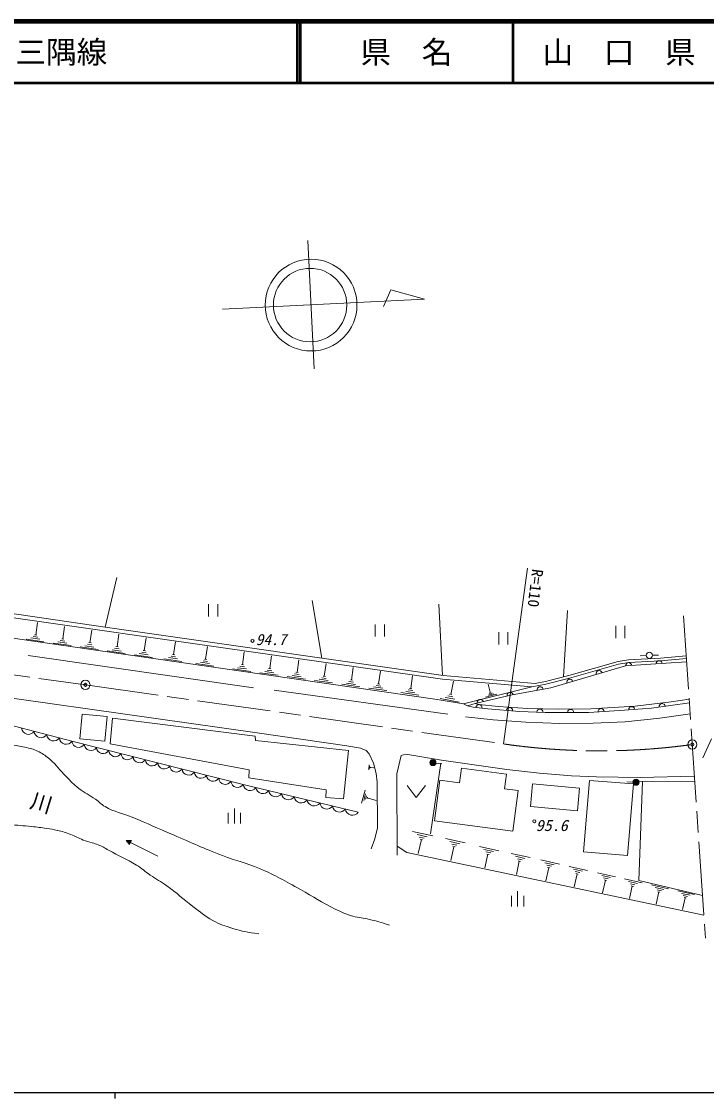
# Model space of a CAD drawing. Units: millimetres at full size, sheet at 1:1000; details may follow other scales. Extents: x 40000 to 680000, y 20000 to 380000.
# Drawn here: x 252733 to 364656, y 204000 to 380000 of the extents above; entities that cross this region are included whole.
import ezdxf
from ezdxf.enums import TextEntityAlignment as Align

# ---------------------------------------------------------------- set-up
doc = ezdxf.new("R2010")
doc.units = ezdxf.units.MM
doc.header["$LTSCALE"] = 1000
doc.header["$PDMODE"] = 32
doc.header["$PDSIZE"] = 500
doc.linetypes.add('CHAIN', pattern=[18.5, 12, -1.5, 3.5, -1.5])
for name, color, linetype, lineweight in [('S-BGD', 7, 'Continuous', 13), ('S-BMK', 2, 'CHAIN', 13), ('S-BMK-SRVR', 3, 'Continuous', 13), ('S-TTL', 2, 'Continuous', 140), ('S-TTL-BAND', 7, 'Continuous', 25), ('S-TTL-LINE', 7, 'Continuous', 50), ('S-TTL-TXT', 7, 'Continuous', 13)]:
    doc.layers.add(name, color=color, linetype=linetype, lineweight=lineweight)
doc.styles.add('ＭＳ ゴシック', font='')
doc.styles.get('ＭＳ ゴシック').set_extended_font_data('MS Gothic')

msp = doc.modelspace()

# ---------------------------------------------------------------- hatches: boundary and pattern name
at = {"layer": 'S-BGD'}
for points in [[(320446, 258896, 1), (319446, 258896, 0.8996)], [(320446, 258896, 1), (319446, 258896, 0.8996)], [(353648, 255732, 0.95707), (352650, 255688, 0.00947), (352650, 255669, 0.98123)]]:
    msp.add_hatch(color=256, dxfattribs=at).paths.add_polyline_path(points)

# ---------------------------------------------------------------- linework, layer by layer
for p, q in [((299535, 344194), (300560, 323219)), ((285565, 332998), (318555, 334610)), ((313102, 336152), (311888, 333408)), ((318555, 334610), (313102, 336152)), ((335402, 290674), (331511, 261940)), ((268287, 289119), (266411, 280997)), ((300205, 285370), (301785, 275948)), ((283287, 284763), (283287, 282763)), ((284787, 282763), (284787, 284763)), ((320909, 284794), (321523, 273130)), ((341308, 272893), (341934, 283766)), ((255059, 279735), (255355, 281780)), ((259477, 279100), (259773, 281152)), ((263904, 278463), (264201, 280523)), ((268341, 277825), (268640, 279892)), ((310536, 281480), (310536, 279480)), ((312036, 279480), (312036, 281480)), ((330718, 280181), (330718, 278181)), ((332218, 278181), (332218, 280181)), ((349831, 281251), (349831, 279251)), ((351331, 279251), (351331, 281251)), ((256394, 278647), (253471, 279069)), ((255705, 279045), (254244, 279256)), ((255382, 279390), (254652, 279495)), ((255242, 279708), (254877, 279761)), ((260816, 278008), (257883, 278432)), ((260125, 278407), (258659, 278619)), ((259801, 278753), (259068, 278859)), ((259660, 279073), (259293, 279126)), ((264229, 278116), (263494, 278222)), ((264088, 278436), (263720, 278490)), ((272788, 277185), (273088, 279259)), ((277575, 276539), (277874, 278613)), ((253819, 276413), (290642, 271085)), ((265247, 277368), (262305, 277793)), ((264554, 277768), (263083, 277981)), ((269689, 276726), (266737, 277153)), ((268994, 277128), (267518, 277341)), ((268667, 277476), (267929, 277583)), ((268526, 277798), (268157, 277852)), ((274141, 276083), (271179, 276511)), ((273443, 276486), (271962, 276700)), ((273116, 276836), (272375, 276943)), ((272974, 277159), (272603, 277212)), ((277760, 276513), (277390, 276566)), ((282801, 275776), (283101, 277850)), ((288837, 274890), (289131, 276978)), ((293299, 274260), (293592, 276344)), ((353820, 276335), (354819, 276383)), ((355817, 276420), (356817, 276431)), ((278927, 275437), (275965, 275865)), ((278230, 275840), (276748, 276054)), ((277902, 276190), (277162, 276297)), ((284154, 274673), (281192, 275101)), ((283456, 275077), (281975, 275291)), ((283129, 275426), (282388, 275533)), ((282986, 275749), (282616, 275803)), ((289168, 274540), (288422, 274645)), ((289023, 274864), (288651, 274917)), ((297755, 273630), (298048, 275710)), ((302206, 273002), (302498, 275078)), ((290202, 273786), (287220, 274206)), ((289499, 274189), (288007, 274399)), ((294662, 273157), (291685, 273577)), ((293959, 273560), (292471, 273769)), ((293629, 273910), (292885, 274015)), ((293485, 274234), (293113, 274286)), ((299115, 272530), (296144, 272948)), ((298414, 272932), (296929, 273141)), ((298085, 273281), (297342, 273386)), ((297941, 273604), (297569, 273657)), ((302391, 272976), (302020, 273028)), ((306651, 272374), (306943, 274446)), ((311090, 271747), (311382, 273815)), ((316331, 270997), (316621, 273062)), ((303563, 271903), (300598, 272321)), ((302864, 272304), (301381, 272513)), ((302535, 272653), (301793, 272757)), ((308006, 271277), (305046, 271694)), ((307307, 271677), (305827, 271886)), ((306979, 272026), (306239, 272130)), ((306836, 272348), (306466, 272400)), ((312443, 270652), (309488, 271068)), ((311746, 271052), (310268, 271260)), ((311418, 271399), (310679, 271503)), ((311275, 271721), (310906, 271773)), ((322872, 270030), (323293, 272222)), ((324944, 268505), (336127, 271276)), ((329337, 270379), (329003, 271698)), ((294023, 270726), (322373, 266780)), ((317680, 269905), (314732, 270321)), ((316985, 270304), (315510, 270512)), ((316658, 270651), (315921, 270755)), ((316515, 270971), (316146, 271023)), ((324257, 268790), (321125, 269392)), ((323534, 269253), (321968, 269554)), ((323203, 269642), (322420, 269792)), ((323067, 269993), (322676, 270068)), ((330422, 270053), (328538, 269575)), ((329903, 270122), (328961, 269883)), ((329620, 270250), (329149, 270131)), ((329455, 270409), (329219, 270349)), ((321274, 258802), (319562, 247274)), ((320435, 258791), (321426, 258662)), ((309471, 257717), (309533, 258504)), ((309566, 257908), (309596, 258301)), ((309652, 258000), (309667, 258197)), ((309735, 258043), (309742, 258141)), ((309738, 258092), (310289, 258049)), ((351652, 255722), (352650, 255669)), ((353648, 255732), (354642, 255839)), ((308309, 252255), (308901, 254358)), ((308667, 252722), (308963, 253773)), ((308951, 252925), (309099, 253451)), ((315724, 255173), (317224, 253173)), ((317224, 253173), (318724, 255173)), ((309199, 252998), (309273, 253260)), ((309236, 253129), (310708, 252715)), ((286525, 248911), (286525, 250661)), ((287525, 248911), (287525, 251411)), ((288525, 248911), (288525, 250661)), ((316646, 247653), (319925, 246919)), ((317393, 247142), (319032, 246775)), ((317729, 246722), (318549, 246539)), ((321997, 246473), (325215, 245752)), ((269851, 246174), (270352, 245501)), ((270690, 246170), (269851, 246174)), ((270521, 245836), (269851, 246174)), ((270509, 245813), (269885, 246129)), ((270532, 245858), (269907, 246174)), ((270498, 245791), (269918, 246084)), ((270487, 245769), (269951, 246039)), ((270543, 245880), (269963, 246173)), ((270476, 245746), (269985, 245994)), ((270464, 245724), (270018, 245950)), ((270554, 245903), (270019, 246173)), ((270453, 245702), (270051, 245905)), ((270566, 245925), (270075, 246173)), ((270442, 245680), (270085, 245860)), ((270430, 245657), (270118, 245815)), ((270577, 245947), (270131, 246173)), ((270419, 245635), (270151, 245770)), ((270408, 245613), (270185, 245725)), ((270588, 245970), (270187, 246173)), ((270397, 245590), (270218, 245680)), ((270600, 245992), (270243, 246172)), ((270385, 245568), (270251, 245636)), ((270374, 245546), (270285, 245591)), ((270611, 246014), (270298, 246172)), ((270363, 245523), (270318, 245546)), ((270352, 245501), (270690, 246170)), ((270622, 246037), (270354, 246172)), ((270633, 246059), (270410, 246172)), ((270645, 246081), (270466, 246171)), ((274984, 243581), (270521, 245836)), ((270744, 245723), (270521, 245836)), ((270656, 246104), (270522, 246171)), ((270667, 246126), (270578, 246171)), ((270678, 246148), (270634, 246171)), ((318065, 246303), (317551, 244008)), ((317860, 246349), (318270, 246257)), ((322730, 245971), (324339, 245610)), ((323390, 245147), (322886, 242894)), ((323060, 245559), (323864, 245379)), ((323189, 245192), (323591, 245102)), ((327574, 245200), (330733, 244492)), ((328293, 244707), (329873, 244353)), ((328942, 243898), (328447, 241687)), ((328618, 244302), (329407, 244126)), ((328744, 243942), (329139, 243854)), ((332733, 244054), (335833, 243360)), ((333438, 243571), (334989, 243223)), ((333756, 243174), (334532, 243000)), ((337572, 242973), (340615, 242292)), ((334075, 242777), (333589, 240607)), ((333881, 242820), (334268, 242734)), ((338265, 242499), (339786, 242158)), ((338889, 241720), (338412, 239590)), ((338577, 242109), (339338, 241939)), ((338699, 241762), (339080, 241677)), ((342226, 241928), (345212, 241259)), ((342906, 241462), (344399, 241128)), ((343519, 240698), (343051, 238608)), ((343212, 241080), (343959, 240913)), ((343332, 240740), (343705, 240656)), ((346867, 240881), (349797, 240225)), ((347534, 240424), (348999, 240096)), ((348135, 239674), (347676, 237623)), ((347835, 240049), (348567, 239885)), ((347952, 239715), (348318, 239633)), ((351288, 239891), (354162, 239247)), ((351942, 239442), (353379, 239121)), ((333802, 235390), (333802, 237890)), ((352532, 238707), (352082, 236695)), ((352237, 239075), (352956, 238914)), ((352352, 238747), (352712, 238667)), ((355653, 238913), (358472, 238282)), ((356295, 238473), (357704, 238158)), ((356873, 237752), (356431, 235779)), ((356584, 238113), (357289, 237955)), ((356697, 237791), (357049, 237712)), ((359963, 237948), (362727, 237329)), ((332802, 235390), (332802, 237140)), ((334802, 235390), (334802, 237140)), ((360592, 237517), (361974, 237207)), ((361159, 236809), (360726, 234874)), ((360876, 237163), (361567, 237008)), ((360987, 236848), (361332, 236770))]:
    msp.add_line(p, q, dxfattribs=at)
for points in [[(105534, 300081), (111322, 299375), (118253, 298454), (283697, 274550), (320638, 269217), (324944, 268505)], [(120654, 300741), (177952, 292937), (216271, 287549), (321538, 272522), (336127, 271276), (338433, 271690), (342297, 272682), (350299, 274977), (351955, 275237), (357160, 275497), (361383, 275881)], [(178060, 293719), (220337, 287767), (266411, 280997), (321606, 273118), (336674, 271831), (338338, 272130), (342179, 273116), (350202, 275417), (351908, 275686), (357128, 275946), (361342, 276329)], [(165609, 281433), (191149, 277968), (230365, 272366), (291213, 263775), (305871, 261628), (308133, 261246), (309042, 260843), (309528, 260347), (310236, 258801), (310689, 257096), (310830, 255668), (310885, 248218), (310485, 246433), (309875, 244778)], [(361420, 275350), (351427, 274689), (339205, 271105), (332932, 269969), (326858, 268529), (325628, 268183), (324944, 268505)], [(208446, 273700), (225500, 271181), (230062, 270458), (260976, 262376), (288946, 255334), (307743, 250797)], [(361879, 268631), (355670, 267796), (351275, 267432), (345423, 267090), (338293, 267089), (334091, 267255), (328921, 267696), (326531, 267976), (325628, 268183)], [(326858, 268529), (327455, 268377), (330678, 268045), (335436, 267748), (340430, 267616), (345786, 267685), (353029, 268095), (358911, 268830), (361836, 269255)], [(325257, 266349), (329804, 265853), (335143, 265475), (340695, 265281), (346125, 265313), (351383, 265573), (357047, 266155), (361998, 266877)], [(314129, 243744), (314062, 257028), (314764, 260062), (315507, 260268), (321357, 259298), (332009, 257788), (337382, 257164), (342593, 256753), (346694, 256542), (353837, 256455), (362696, 256659)], [(364026, 237192), (353623, 239636), (354207, 255825), (362753, 255831)], [(314121, 245246), (315669, 244214), (364246, 233979)]]:
    msp.add_lwpolyline(points, dxfattribs=at)
for points in [[(266365, 262377), (266733, 266447), (262618, 266819), (262250, 262750)], [(290943, 262506), (306162, 260893), (305320, 252951), (302456, 253198), (302502, 254424), (289862, 256384), (289934, 257724), (267218, 261961), (267620, 266145), (290933, 263201)], [(331659, 254610), (333885, 254314), (333003, 247681), (320212, 249381), (321094, 256014), (324305, 255587), (324621, 257964), (331975, 256987)], [(343596, 250992), (335875, 251688), (336211, 255417), (343932, 254721)], [(351770, 243702), (344589, 244282), (345534, 255986), (352715, 255406)]]:
    msp.add_lwpolyline(points, close=True, dxfattribs=at)
for centre, radius in [((300050, 333664), 7500), ((299892, 333665), 6000), ((290472, 278782), 250), ((355317, 276424), 500), ((319946, 258896), 500), ((353150, 255688), 500), ((336540, 249308), 250)]:
    msp.add_circle(centre, radius, dxfattribs=at)
for centre, radius, start, end in [((351940, 274723), 500, 3.78695, 183.78695), ((356929, 275053), 500, 3.78695, 183.78695), ((347123, 273427), 500, 16.34291, 196.34291), ((337484, 270793), 500, 10.26756, 190.26756), ((342325, 272020), 500, 16.34291, 196.34291), ((332568, 269882), 500, 13.33072, 193.33072), ((327491, 267864), 500, 353.32011, 173.32011), ((327703, 268730), 500, 13.33072, 193.33072), ((332469, 267393), 500, 355.12037, 175.12037), ((337460, 267122), 500, 357.7385, 177.7385), ((342460, 267089), 500, 0.00424, 180.00424), ((347456, 267208), 500, 3.34465, 183.34465), ((352446, 267529), 500, 4.73965, 184.73965), ((357419, 268031), 500, 7.65979, 187.65979), ((253860, 264631), 1131, 185.04539, 325.65152), ((255920, 264092), 1131, 185.04539, 325.65152), ((257981, 263553), 1131, 185.04539, 325.65152), ((260042, 263014), 1131, 185.04539, 325.65152), ((262056, 262447), 1082, 183.75397, 327.98491), ((264054, 261944), 1082, 183.75397, 327.98491), ((266052, 261441), 1082, 183.75397, 327.98491), ((268050, 260938), 1082, 183.75397, 327.98491), ((270048, 260435), 1082, 183.75397, 327.98491), ((272046, 259932), 1082, 183.75397, 327.98491), ((274044, 259429), 1082, 183.75397, 327.98491), ((276041, 258926), 1082, 183.75397, 327.98491), ((278039, 258423), 1082, 183.75397, 327.98491), ((280037, 257920), 1082, 183.75397, 327.98491), ((282035, 257417), 1082, 183.75397, 327.98491), ((284033, 256914), 1082, 183.75397, 327.98491), ((286031, 256411), 1082, 183.75397, 327.98491), ((288029, 255908), 1082, 183.75397, 327.98491), ((290083, 255466), 1144, 186.58562, 326.27112), ((292172, 254962), 1144, 186.58562, 326.27112), ((294260, 254457), 1144, 186.58562, 326.27112), ((296349, 253953), 1144, 186.58562, 326.27112), ((298437, 253449), 1144, 186.58562, 326.27112), ((300526, 252945), 1144, 186.58562, 326.27112), ((302614, 252441), 1144, 186.58562, 326.27112), ((304703, 251937), 1144, 186.58562, 326.27112), ((306791, 251432), 1144, 186.58562, 326.27112)]:
    msp.add_arc(centre, radius, start, end, dxfattribs=at)
for points, knots in [([(227222, 270203), (231686, 268534), (232955, 268137), (236497, 266504), (237863, 265874), (238618, 265499), (239969, 264838), (241128, 264272), (241716, 263813), (242929, 263375), (243935, 263012), (244545, 262957), (245589, 262724), (246929, 262426), (247682, 262270), (249034, 262035), (250803, 261728), (251832, 261759), (253579, 261344), (254400, 261149), (254873, 261031), (255624, 260646), (256361, 260268), (256729, 259963), (257361, 259428), (258521, 258447), (258947, 257664), (260032, 256601), (260821, 255829), (261220, 255339), (262103, 254676), (263120, 253913), (263785, 253623), (264828, 252896), (265454, 252459), (265707, 252072), (266372, 251697), (267996, 250780), (269097, 250675), (270819, 249959), (273458, 248863), (274910, 248187), (277540, 247069), (280664, 245741), (282380, 244913), (285553, 243705), (287899, 242813), (289303, 242553), (291618, 241584), (294325, 240452), (295719, 239546), (298297, 238146), (300536, 236931), (301684, 236052), (303975, 234940), (305068, 234409), (305703, 234143), (306866, 233790), (307904, 233475), (308537, 233514), (309594, 233270), (310887, 232972), (311326, 232820), (312859, 232329)], [0, 0, 0, 0, 1, 1, 1, 2, 2, 2, 3, 3, 3, 4, 4, 4, 5, 5, 5, 6, 6, 6, 7, 7, 7, 8, 8, 8, 9, 9, 9, 10, 10, 10, 11, 11, 11, 12, 12, 12, 13, 13, 13, 14, 14, 14, 15, 15, 15, 16, 16, 16, 17, 17, 17, 18, 18, 18, 19, 19, 19, 20, 20, 20, 21, 21, 21, 21]), ([(223087, 247773), (223992, 247817), (224347, 247819), (225102, 248068), (225755, 248283), (226116, 248453), (226684, 248840), (227034, 249077), (227271, 249224), (227447, 249608), (227571, 249882), (227495, 250091), (227402, 250377), (227315, 250644), (227199, 250767), (227035, 250996), (226713, 251446), (226434, 251625), (226137, 252092), (225936, 252409), (225816, 252607), (225764, 252979), (225713, 253342), (225664, 253570), (225781, 253918), (225855, 254136), (225957, 254242), (226133, 254392), (226315, 254548), (226477, 254539), (226702, 254620), (226893, 254688), (226999, 254734), (227199, 254766), (227767, 254854), (228102, 254792), (228669, 254701), (228992, 254650), (229130, 254483), (229431, 254358), (230009, 254118), (230331, 253974), (230927, 253785), (231741, 253525), (232208, 253393), (233053, 253271), (233747, 253170), (234150, 253274), (234846, 253188), (235307, 253132), (235550, 253020), (236000, 252907), (238037, 252392), (239128, 251893), (241193, 251508), (242076, 251344), (242587, 251346), (243469, 251170), (244683, 250928), (245337, 250670), (246503, 250251), (247236, 249988), (247592, 249699), (248329, 249446), (249250, 249131), (249786, 249004), (250744, 248833), (252138, 248586), (252942, 248609), (254347, 248443), (255328, 248327), (255879, 248271), (256855, 248121), (257530, 248017), (257911, 247968), (258576, 247815), (259452, 247614), (259941, 247475), (260782, 247158), (261595, 246851), (261997, 246553), (262805, 246235), (263363, 246016), (263696, 245950), (264269, 245773), (264653, 245655), (264884, 245631), (265254, 245474), (265940, 245184), (266282, 244931), (266941, 244581), (268723, 243634), (269769, 243188), (271500, 242150), (272430, 241592), (272853, 241131), (273749, 240519), (274800, 239800), (275451, 239489), (276489, 238749), (278207, 237524), (279033, 236658), (280726, 235397), (281986, 234458), (282629, 233822), (284010, 233071), (285200, 232424), (285946, 232211), (287236, 231799), (288865, 231280), (289513, 231204), (291517, 230884)], [0, 0, 0, 0, 1, 1, 1, 2, 2, 2, 3, 3, 3, 4, 4, 4, 5, 5, 5, 6, 6, 6, 7, 7, 7, 8, 8, 8, 9, 9, 9, 10, 10, 10, 11, 11, 11, 12, 12, 12, 13, 13, 13, 14, 14, 14, 15, 15, 15, 16, 16, 16, 17, 17, 17, 18, 18, 18, 19, 19, 19, 20, 20, 20, 21, 21, 21, 22, 22, 22, 23, 23, 23, 24, 24, 24, 25, 25, 25, 26, 26, 26, 27, 27, 27, 28, 28, 28, 29, 29, 29, 30, 30, 30, 31, 31, 31, 32, 32, 32, 33, 33, 33, 34, 34, 34, 35, 35, 35, 36, 36, 36, 37, 37, 37, 37])]:
    msp.add_open_spline(points, degree=3, knots=knots, dxfattribs=at)
for p in [(263174, 271600), (362342, 261847), (362342, 261847), (362342, 261847)]:
    msp.add_point(p, dxfattribs=at)
at = {"layer": 'S-BMK'}
for p, q in [((394373, 325460), (364050, 259665)), ((360906, 282872), (364505, 230186))]:
    msp.add_line(p, q, dxfattribs=at)
msp.add_lwpolyline([(100069, 294232), (102431, 293909), (108371, 293094), (163918, 285307), (263174, 271600), (331511, 261940)], dxfattribs=at)
msp.add_arc((347255, 370807), 110000, 261.77099, 277.88335, dxfattribs=at)
at = {"layer": 'S-BMK-SRVR'}
for centre in [(263174, 271600), (362342, 261847)]:
    msp.add_circle(centre, 750, dxfattribs=at)
at = {"layer": 'S-TTL'}
msp.add_line((680000, 380000), (40000, 380000), dxfattribs=at)
at = {"layer": 'S-TTL-BAND'}
for p, q in [((40000, 205000), (579000, 205000)), ((268000, 205000), (268000, 204000))]:
    msp.add_line(p, q, dxfattribs=at)
at = {"layer": 'S-TTL-LINE'}
for p, q in [((297750, 380000), (297750, 370000)), ((298250, 380000), (298250, 370000)), ((333000, 380000), (333000, 370000)), ((40000, 370000), (680000, 370000))]:
    msp.add_line(p, q, dxfattribs=at)

# ---------------------------------------------------------------- texts
at = {"layer": 'S-BGD', "style": 'ＭＳ ゴシック'}
msp.add_text('R=110', height=1833, rotation=262.933, dxfattribs=at).set_placement((335642, 290671), align=Align.BOTTOM_LEFT)
at = {"layer": 'S-BGD', "style": 'ＭＳ ゴシック', "oblique": 15}
msp.add_text('94.7', height=1833, dxfattribs=at).set_placement((293490, 279007), align=Align.MIDDLE_CENTER)
at = {"layer": 'S-BGD', "style": 'ＭＳ ゴシック'}
msp.add_text('厚\u3000東\u3000川', height=2566, rotation=342.885, dxfattribs=at).set_placement((249291, 254363), align=Align.MIDDLE_CENTER)
at = {"layer": 'S-BGD', "style": 'ＭＳ ゴシック', "oblique": 15, "width": 1.05}
msp.add_text('95.6', height=1833, dxfattribs=at).set_placement((339367, 248622), align=Align.MIDDLE_CENTER)
at = {"layer": 'S-TTL-TXT', "style": 'ＭＳ ゴシック'}
msp.add_text('主要地方道秋芳三隅線', height=3666, dxfattribs=at).set_placement((216734, 375000), align=Align.MIDDLE_LEFT)
for s, p in [('県\u3000名', (315625, 375000)), ('山\u3000口\u3000県', (350375, 375000))]:
    msp.add_text(s, height=3666, dxfattribs=at).set_placement(p, align=Align.MIDDLE_CENTER)

doc.saveas('drawing.dxf')
